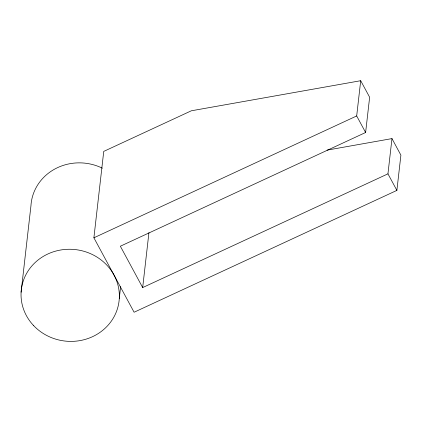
<?xml version="1.0" encoding="UTF-8"?>
<svg xmlns="http://www.w3.org/2000/svg" width="422" height="422" viewBox="0 0 422 422"><rect width="100%" height="100%" fill="white"/><g stroke="black" fill="none" stroke-linecap="round" stroke-linejoin="round"><path stroke-width="0.63" d="M21.1 292.24L30.943 205.836A49.2 46.024 6.5 0 1 102.356 168.193M391.969 138.601L400.9 155.138L396.886 190.391L134.096 312.238L93.895 237.802L103.738 151.403L191.335 110.791L360.704 80.707L369.635 97.25L365.621 132.497L120.349 246.221L142.678 287.572L387.95 173.848L391.969 138.601L327.076 150.126M119.294 298.417L120.634 286.633M142.678 287.572L148.945 232.591M365.621 132.497L356.685 115.96L360.704 80.707M93.895 237.802L356.685 115.96M387.95 173.848L396.886 190.391M33.67 325.647A49.2 46.024 6.5 0 0 116.957 310.207A49.2 46.024 6.5 0 0 59.961 250.13A49.2 46.024 6.5 0 0 33.67 325.647"/></g></svg>
